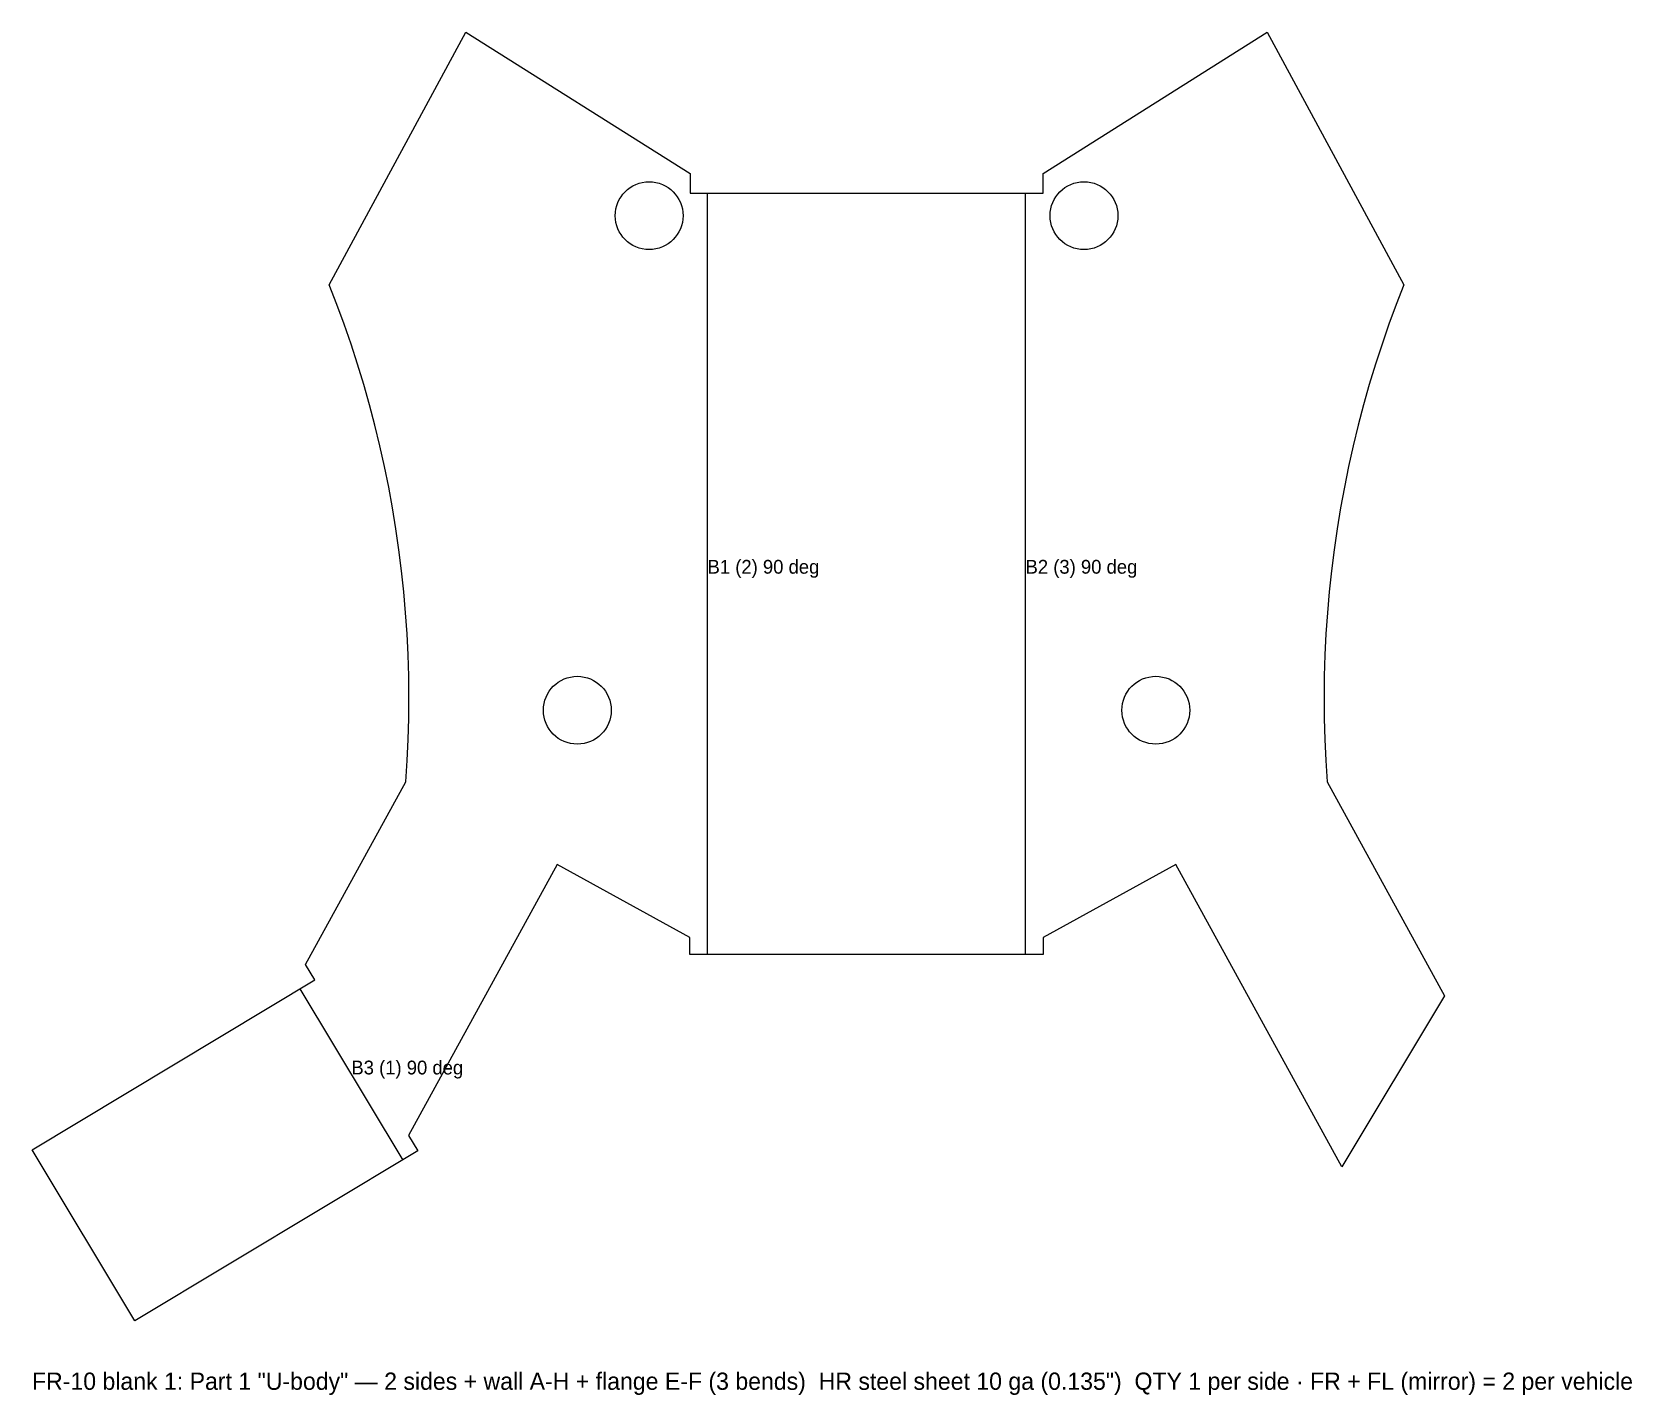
# Model space of a CAD drawing. Header units: inches. Extents: x 0 to 13.9, y -0.6 to 11.2.
import ezdxf

# ---------------------------------------------------------------- set-up
doc = ezdxf.new("R2010")
doc.units = ezdxf.units.IN
doc.header["$MEASUREMENT"] = 0
for name, color, linetype in [('BEND', 5, 'Continuous'), ('CUT', 7, 'Continuous'), ('DRILL_LATER', 1, 'Continuous'), ('TEXT', 3, 'Continuous')]:
    doc.layers.add(name, color=color, linetype=linetype)

msp = doc.modelspace()

# ---------------------------------------------------------------- linework, layer by layer
at = {"layer": 'BEND'}
for p, q in [((5.876, 3.188), (5.876, 9.813)), ((8.642, 3.188), (8.642, 9.813)), ((2.331, 2.888), (3.225, 1.399))]:
    msp.add_line(p, q, dxfattribs=at)
at = {"layer": 'CUT'}
msp.add_lwpolyline([(2.461, 2.967), (2.38, 3.101), (3.253, 4.691), (3.264, 4.875), (3.273, 5.058), (3.278, 5.242), (3.279, 5.426), (3.277, 5.61), (3.272, 5.794), (3.263, 5.978), (3.25, 6.161), (3.234, 6.344), (3.215, 6.527), (3.192, 6.709), (3.166, 6.891), (3.136, 7.073), (3.103, 7.254), (3.066, 7.434), (3.026, 7.613), (2.982, 7.792), (2.936, 7.97), (2.885, 8.147), (2.832, 8.323), (2.775, 8.498), (2.715, 8.671), (2.651, 8.844), (2.585, 9.015), (3.773, 11.214), (5.724, 9.983), (5.724, 9.813), (8.794, 9.813), (8.794, 9.983), (10.745, 11.214), (11.933, 9.015), (11.866, 8.844), (11.803, 8.671), (11.743, 8.498), (11.686, 8.323), (11.632, 8.147), (11.582, 7.97), (11.535, 7.792), (11.492, 7.613), (11.452, 7.434), (11.415, 7.254), (11.382, 7.073), (11.352, 6.891), (11.326, 6.709), (11.303, 6.527), (11.283, 6.344), (11.267, 6.161), (11.255, 5.978), (11.246, 5.794), (11.24, 5.61), (11.238, 5.426), (11.24, 5.242), (11.245, 5.058), (11.253, 4.875), (11.265, 4.691), (12.287, 2.828), (11.393, 1.339), (9.95, 3.97), (8.794, 3.336), (8.794, 3.188), (5.723, 3.188), (5.723, 3.336), (4.568, 3.97), (3.274, 1.612), (3.355, 1.478), (0.894, 0), (0, 1.489), (2.461, 2.967)], close=True, dxfattribs=at)
for centre in [(4.743, 5.313), (9.775, 5.313)]:
    msp.add_circle(centre, 0.295, dxfattribs=at)
at = {"layer": 'DRILL_LATER'}
for centre in [(5.368, 9.616), (9.15, 9.616)]:
    msp.add_circle(centre, 0.295, dxfattribs=at)

# ---------------------------------------------------------------- texts
at = {"layer": 'TEXT'}
for s, height, p in [('B1 (2) 90 deg', 0.12, (5.876, 6.501)), ('B2 (3) 90 deg', 0.12, (8.642, 6.501)), ('B3 (1) 90 deg', 0.12, (2.778, 2.144)), ('FR-10 blank 1: Part 1 "U-body" — 2 sides + wall A-H + flange E-F (3 bends)  HR steel sheet 10 ga (0.135")  QTY 1 per side · FR + FL (mirror) = 2 per vehicle', 0.15, (0, -0.6))]:
    msp.add_text(s, height=height, dxfattribs=at).set_placement(p)

doc.saveas('drawing.dxf')
